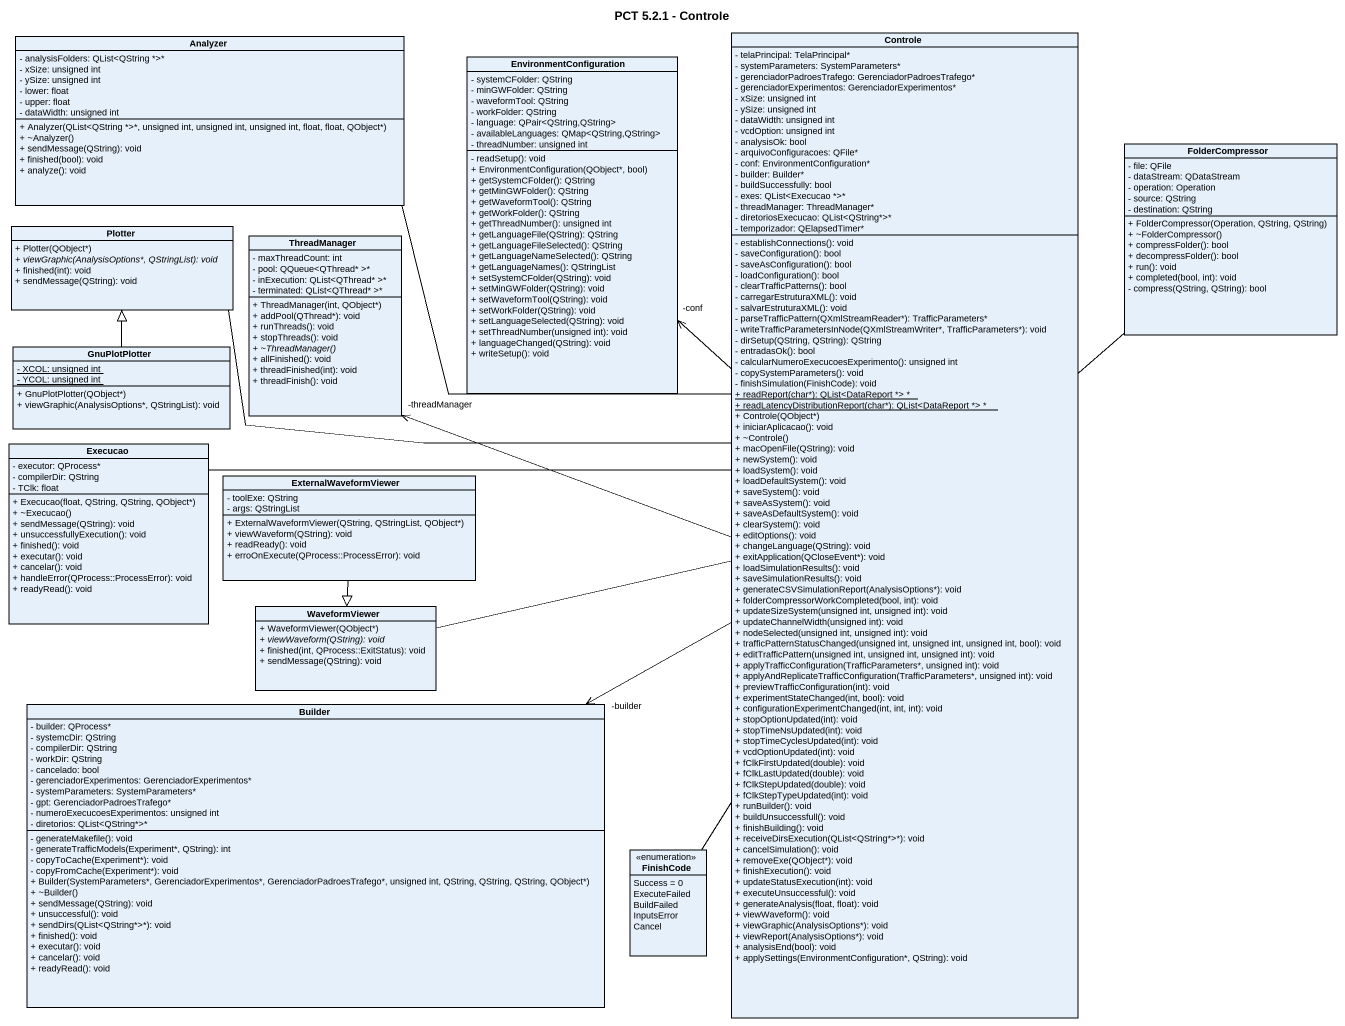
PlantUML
@startuml
title PCT 5.2.1 - Controle
hide circle
hide empty members
skinparam classAttributeIconSize 0
class Analyzer {
  - analysisFolders: QList<QString *>*
  - xSize: unsigned int
  - ySize: unsigned int
  - lower: float
  - upper: float
  - dataWidth: unsigned int
  + Analyzer(QList<QString *>*, unsigned int, unsigned int, unsigned int, float, float, QObject*)
  + ~Analyzer()
  + sendMessage(QString): void
  + finished(bool): void
  + analyze(): void
}
class Controle {
  - telaPrincipal: TelaPrincipal*
  - systemParameters: SystemParameters*
  - gerenciadorPadroesTrafego: GerenciadorPadroesTrafego*
  - gerenciadorExperimentos: GerenciadorExperimentos*
  - xSize: unsigned int
  - ySize: unsigned int
  - dataWidth: unsigned int
  - vcdOption: unsigned int
  - analysisOk: bool
  - arquivoConfiguracoes: QFile*
  - conf: EnvironmentConfiguration*
  - builder: Builder*
  - buildSuccessfully: bool
  - exes: QList<Execucao *>*
  - threadManager: ThreadManager*
  - diretoriosExecucao: QList<QString*>*
  - temporizador: QElapsedTimer*
  - establishConnections(): void
  - saveConfiguration(): bool
  - saveAsConfiguration(): bool
  - loadConfiguration(): bool
  - clearTrafficPatterns(): bool
  - carregarEstruturaXML(): void
  - salvarEstruturaXML(): void
  - parseTrafficPattern(QXmlStreamReader*): TrafficParameters*
  - writeTrafficParametersInNode(QXmlStreamWriter*, TrafficParameters*): void
  - dirSetup(QString, QString): QString
  - entradasOk(): bool
  - calcularNumeroExecucoesExperimento(): unsigned int
  - copySystemParameters(): void
  - finishSimulation(FinishCode): void
  {static} + readReport(char*): QList<DataReport *> *
  {static} + readLatencyDistributionReport(char*): QList<DataReport *> *
  + Controle(QObject*)
  + iniciarAplicacao(): void
  + ~Controle()
  + macOpenFile(QString): void
  + newSystem(): void
  + loadSystem(): void
  + loadDefaultSystem(): void
  + saveSystem(): void
  + saveAsSystem(): void
  + saveAsDefaultSystem(): void
  + clearSystem(): void
  + editOptions(): void
  + changeLanguage(QString): void
  + exitApplication(QCloseEvent*): void
  + loadSimulationResults(): void
  + saveSimulationResults(): void
  + generateCSVSimulationReport(AnalysisOptions*): void
  + folderCompressorWorkCompleted(bool, int): void
  + updateSizeSystem(unsigned int, unsigned int): void
  + updateChannelWidth(unsigned int): void
  + nodeSelected(unsigned int, unsigned int): void
  + trafficPatternStatusChanged(unsigned int, unsigned int, unsigned int, bool): void
  + editTrafficPattern(unsigned int, unsigned int, unsigned int): void
  + applyTrafficConfiguration(TrafficParameters*, unsigned int): void
  + applyAndReplicateTrafficConfiguration(TrafficParameters*, unsigned int): void
  + previewTrafficConfiguration(int): void
  + experimentStateChanged(int, bool): void
  + configurationExperimentChanged(int, int, int): void
  + stopOptionUpdated(int): void
  + stopTimeNsUpdated(int): void
  + stopTimeCyclesUpdated(int): void
  + vcdOptionUpdated(int): void
  + fClkFirstUpdated(double): void
  + fClkLastUpdated(double): void
  + fClkStepUpdated(double): void
  + fClkStepTypeUpdated(int): void
  + runBuilder(): void
  + buildUnsuccessfull(): void
  + finishBuilding(): void
  + receiveDirsExecution(QList<QString*>*): void
  + cancelSimulation(): void
  + removeExe(QObject*): void
  + finishExecution(): void
  + updateStatusExecution(int): void
  + executeUnsuccessful(): void
  + generateAnalysis(float, float): void
  + viewWaveform(): void
  + viewGraphic(AnalysisOptions*): void
  + viewReport(AnalysisOptions*): void
  + analysisEnd(bool): void
  + applySettings(EnvironmentConfiguration*, QString): void
}
class EnvironmentConfiguration {
  - systemCFolder: QString
  - minGWFolder: QString
  - waveformTool: QString
  - workFolder: QString
  - language: QPair<QString,QString>
  - availableLanguages: QMap<QString,QString>
  - threadNumber: unsigned int
  - readSetup(): void
  + EnvironmentConfiguration(QObject*, bool)
  + getSystemCFolder(): QString
  + getMinGWFolder(): QString
  + getWaveformTool(): QString
  + getWorkFolder(): QString
  + getThreadNumber(): unsigned int
  + getLanguageFile(QString): QString
  + getLanguageFileSelected(): QString
  + getLanguageNameSelected(): QString
  + getLanguageNames(): QStringList
  + setSystemCFolder(QString): void
  + setMinGWFolder(QString): void
  + setWaveformTool(QString): void
  + setWorkFolder(QString): void
  + setLanguageSelected(QString): void
  + setThreadNumber(unsigned int): void
  + languageChanged(QString): void
  + writeSetup(): void
}
class FolderCompressor {
  - file: QFile
  - dataStream: QDataStream
  - operation: Operation
  - source: QString
  - destination: QString
  + FolderCompressor(Operation, QString, QString)
  + ~FolderCompressor()
  + compressFolder(): bool
  + decompressFolder(): bool
  + run(): void
  + completed(bool, int): void
  - compress(QString, QString): bool
}
class Plotter {
  + Plotter(QObject*)
  {abstract} + viewGraphic(AnalysisOptions*, QStringList): void
  + finished(int): void
  + sendMessage(QString): void
}
class ThreadManager {
  - maxThreadCount: int
  - pool: QQueue<QThread* >*
  - inExecution: QList<QThread* >*
  - terminated: QList<QThread* >*
  + ThreadManager(int, QObject*)
  + addPool(QThread*): void
  + runThreads(): void
  + stopThreads(): void
  {abstract} + ~ThreadManager()
  + allFinished(): void
  + threadFinished(int): void
  + threadFinish(): void
}
class GnuPlotPlotter {
  {static} - XCOL: unsigned int
  {static} - YCOL: unsigned int
  + GnuPlotPlotter(QObject*)
  + viewGraphic(AnalysisOptions*, QStringList): void
}
class Execucao {
  - executor: QProcess*
  - compilerDir: QString
  - TClk: float
  + Execucao(float, QString, QString, QObject*)
  + ~Execucao()
  + sendMessage(QString): void
  + unsuccessfullyExecution(): void
  + finished(): void
  + executar(): void
  + cancelar(): void
  + handleError(QProcess::ProcessError): void
  + readyRead(): void
}
class ExternalWaveformViewer {
  - toolExe: QString
  - args: QStringList
  + ExternalWaveformViewer(QString, QStringList, QObject*)
  + viewWaveform(QString): void
  + readReady(): void
  + erroOnExecute(QProcess::ProcessError): void
}
class WaveformViewer {
  + WaveformViewer(QObject*)
  {abstract} + viewWaveform(QString): void
  + finished(int, QProcess::ExitStatus): void
  + sendMessage(QString): void
}
class Builder {
  - builder: QProcess*
  - systemcDir: QString
  - compilerDir: QString
  - workDir: QString
  - cancelado: bool
  - gerenciadorExperimentos: GerenciadorExperimentos*
  - systemParameters: SystemParameters*
  - gpt: GerenciadorPadroesTrafego*
  - numeroExecucoesExperimentos: unsigned int
  - diretorios: QList<QString*>*
  - generateMakefile(): void
  - generateTrafficModels(Experiment*, QString): int
  - copyToCache(Experiment*): void
  - copyFromCache(Experiment*): void
  + Builder(SystemParameters*, GerenciadorExperimentos*, GerenciadorPadroesTrafego*, unsigned int, QString, QString, QString, QObject*)
  + ~Builder()
  + sendMessage(QString): void
  + unsuccessful(): void
  + sendDirs(QList<QString*>*): void
  + finished(): void
  + executar(): void
  + cancelar(): void
  + readyRead(): void
}
enum FinishCode {
  Success = 0
  ExecuteFailed
  BuildFailed
  InputsError
  Cancel
}
Analyzer -right- Controle
Controle -up-> "-conf" EnvironmentConfiguration
Controle -left-> "-threadManager" ThreadManager
Controle -left-> "-builder" Builder
FolderCompressor -- Controle
Plotter -right- Controle
GnuPlotPlotter -up-|> Plotter
Execucao -right- Controle
ExternalWaveformViewer --|> WaveformViewer
WaveformViewer -right- Controle
FinishCode -up- Controle
@enduml
